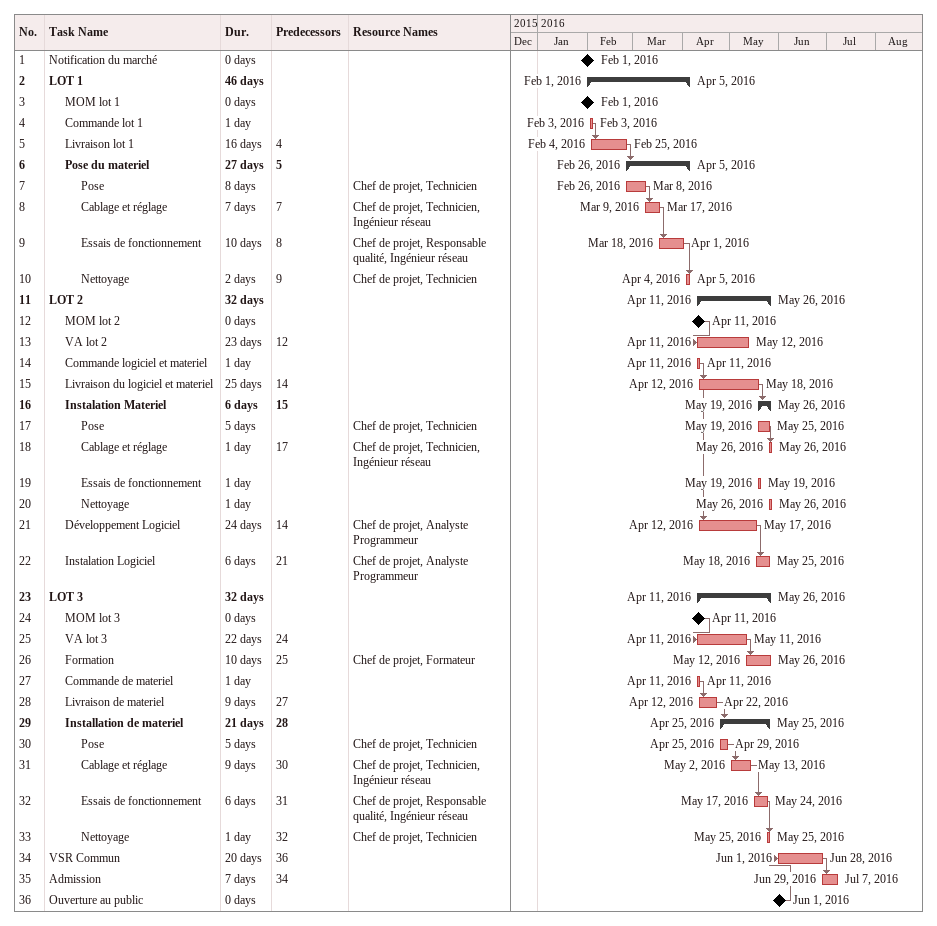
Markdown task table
| ID | Level | Task | Duration | Start | Finish | Predecessors | Resources |
|---|---|---|---|---|---|---|---|
| 1 | 1 | Notification du marché | 0d | 2016-02-01 | 2016-02-01 |  |  |
| 2 | 1 | **LOT 1** | 46d | 2016-02-01 | 2016-04-05 |  |  |
| 3 | 2 | MOM lot 1 | 0d | 2016-02-01 | 2016-02-01 |  |  |
| 4 | 2 | Commande lot 1 | 1d | 2016-02-03 | 2016-02-03 |  |  |
| 5 | 2 | Livraison lot 1 | 16d | 2016-02-04 | 2016-02-25 | 4 |  |
| 6 | 2 | **Pose du materiel** | 27d | 2016-02-26 | 2016-04-05 | 5 |  |
| 7 | 3 | Pose | 8d | 2016-02-26 | 2016-03-08 |  | Chef de projet, Technicien |
| 8 | 3 | Cablage et réglage | 7d | 2016-03-09 | 2016-03-17 | 7 | Chef de projet, Technicien, Ingénieur réseau |
| 9 | 3 | Essais de fonctionnement | 10d | 2016-03-18 | 2016-04-01 | 8 | Chef de projet, Responsable qualité, Ingénieur réseau |
| 10 | 3 | Nettoyage | 2d | 2016-04-04 | 2016-04-05 | 9 | Chef de projet, Technicien |
| 11 | 1 | **LOT 2** | 32d | 2016-04-11 | 2016-05-26 |  |  |
| 12 | 2 | MOM lot 2 | 0d | 2016-04-11 | 2016-04-11 |  |  |
| 13 | 2 | VA lot 2 | 23d | 2016-04-11 | 2016-05-12 | 12 |  |
| 14 | 2 | Commande logiciel et materiel | 1d | 2016-04-11 | 2016-04-11 |  |  |
| 15 | 2 | Livraison du logiciel et materiel | 25d | 2016-04-12 | 2016-05-18 | 14 |  |
| 16 | 2 | **Instalation Materiel** | 6d | 2016-05-19 | 2016-05-26 | 15 |  |
| 17 | 3 | Pose | 5d | 2016-05-19 | 2016-05-25 |  | Chef de projet, Technicien |
| 18 | 3 | Cablage et réglage | 1d | 2016-05-26 | 2016-05-26 | 17 | Chef de projet, Technicien, Ingénieur réseau |
| 19 | 3 | Essais de fonctionnement | 1d | 2016-05-19 | 2016-05-19 |  |  |
| 20 | 3 | Nettoyage | 1d | 2016-05-26 | 2016-05-26 |  |  |
| 21 | 2 | Développement Logiciel | 24d | 2016-04-12 | 2016-05-17 | 14 | Chef de projet, Analyste Programmeur |
| 22 | 2 | Instalation Logiciel | 6d | 2016-05-18 | 2016-05-25 | 21 | Chef de projet, Analyste Programmeur |
| 23 | 1 | **LOT 3** | 32d | 2016-04-11 | 2016-05-26 |  |  |
| 24 | 2 | MOM lot 3 | 0d | 2016-04-11 | 2016-04-11 |  |  |
| 25 | 2 | VA lot 3 | 22d | 2016-04-11 | 2016-05-11 | 24 |  |
| 26 | 2 | Formation | 10d | 2016-05-12 | 2016-05-26 | 25 | Chef de projet, Formateur |
| 27 | 2 | Commande de materiel | 1d | 2016-04-11 | 2016-04-11 |  |  |
| 28 | 2 | Livraison de materiel | 9d | 2016-04-12 | 2016-04-22 | 27 |  |
| 29 | 2 | **Installation de materiel** | 21d | 2016-04-25 | 2016-05-25 | 28 |  |
| 30 | 3 | Pose | 5d | 2016-04-25 | 2016-04-29 |  | Chef de projet, Technicien |
| 31 | 3 | Cablage et réglage | 9d | 2016-05-02 | 2016-05-13 | 30 | Chef de projet, Technicien, Ingénieur réseau |
| 32 | 3 | Essais de fonctionnement | 6d | 2016-05-17 | 2016-05-24 | 31 | Chef de projet, Responsable qualité, Ingénieur réseau |
| 33 | 3 | Nettoyage | 1d | 2016-05-25 | 2016-05-25 | 32 | Chef de projet, Technicien |
| 34 | 1 | VSR Commun | 20d | 2016-06-01 | 2016-06-28 | 36 |  |
| 35 | 1 | Admission | 7d | 2016-06-29 | 2016-07-07 | 34 |  |
| 36 | 1 | Ouverture au public | 0d | 2016-06-01 | 2016-06-01 |  |  |
